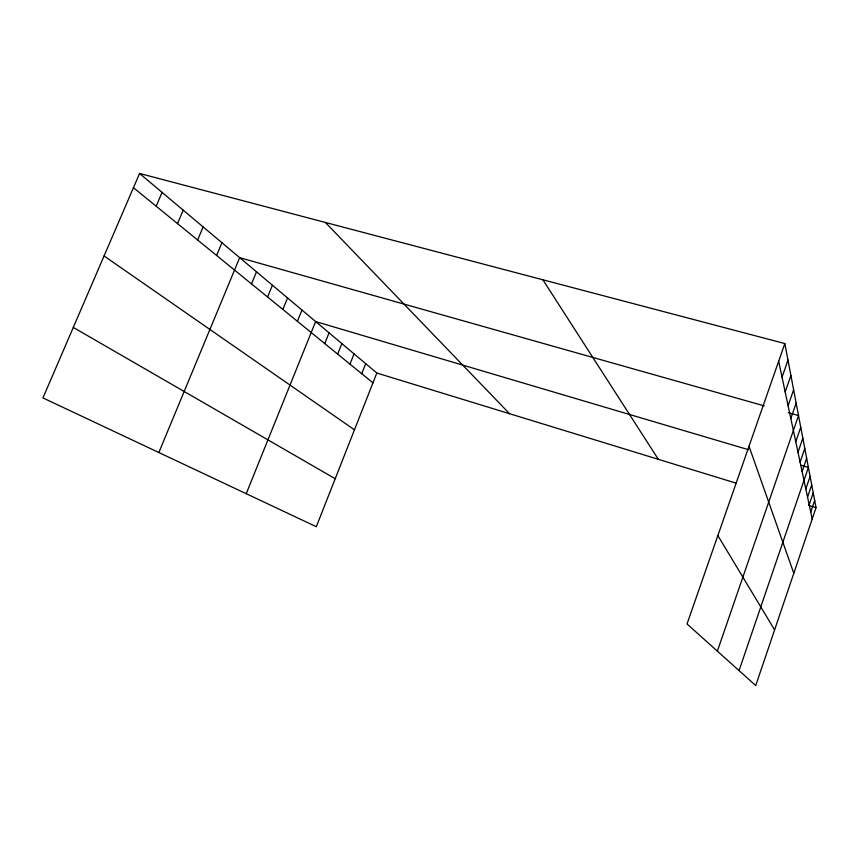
<?xml version="1.0" encoding="UTF-8"?>
<svg xmlns="http://www.w3.org/2000/svg" width="859" height="859" viewBox="0 0 859 859"><rect width="100%" height="100%" fill="white"/><g stroke="black" fill="none" stroke-linecap="round" stroke-linejoin="round"><path stroke-width="1.29" d="M807.546 497.093L811.712 484.841M809.178 504.781L813.237 492.851M810.724 512.082L814.676 500.443M784.836 343.568L816.05 507.658L755.748 685.536L687.017 623.956L784.836 343.568L139.577 173.464L42.95 397.921L316.305 526.717L376.833 373.031L139.577 173.464M802.113 471.548L806.655 458.255M739.051 670.578L808.394 467.446L800.695 465.159M805.817 488.964L810.101 476.391M795.767 441.73L800.749 427.234M798.011 452.274L802.832 438.208M800.116 462.196L804.797 448.527M790.828 418.516L796.153 403.096M717.372 651.143L798.526 415.552L788.39 412.696M785.18 391.951L790.903 375.469M788.1 405.695L793.619 389.761M782.044 377.187L787.982 360.114M361.736 373.708L365.709 363.668M349.978 364.13L354.058 353.876M337.662 354.101L341.85 343.611M324.756 343.579L329.061 332.852M246.232 493.7L315.629 321.556L748.5 449.708M297.386 321.287L301.949 310.035M282.869 309.455L287.561 297.944M267.6 297.01L272.432 285.209M251.504 283.899L256.497 271.809M158.84 452.521L239.682 257.668L764.295 405.888M216.608 255.456L221.923 242.721M197.624 239.994L203.132 226.916M177.512 223.608L183.214 210.165M156.166 206.214L162.072 192.373M376.833 373.031L736.152 483.166M808.512 505.35L816.05 507.658M73.294 327.429L335.203 478.731M104.057 255.961L354.466 429.822M133.446 187.702L372.967 382.867M325.368 222.438L509.559 413.716M542.877 279.787L658.348 459.318M717.856 535.554L774.614 629.905M749.005 446.261L793.802 573.286M778.662 361.274L812.206 519.008"/></g></svg>
